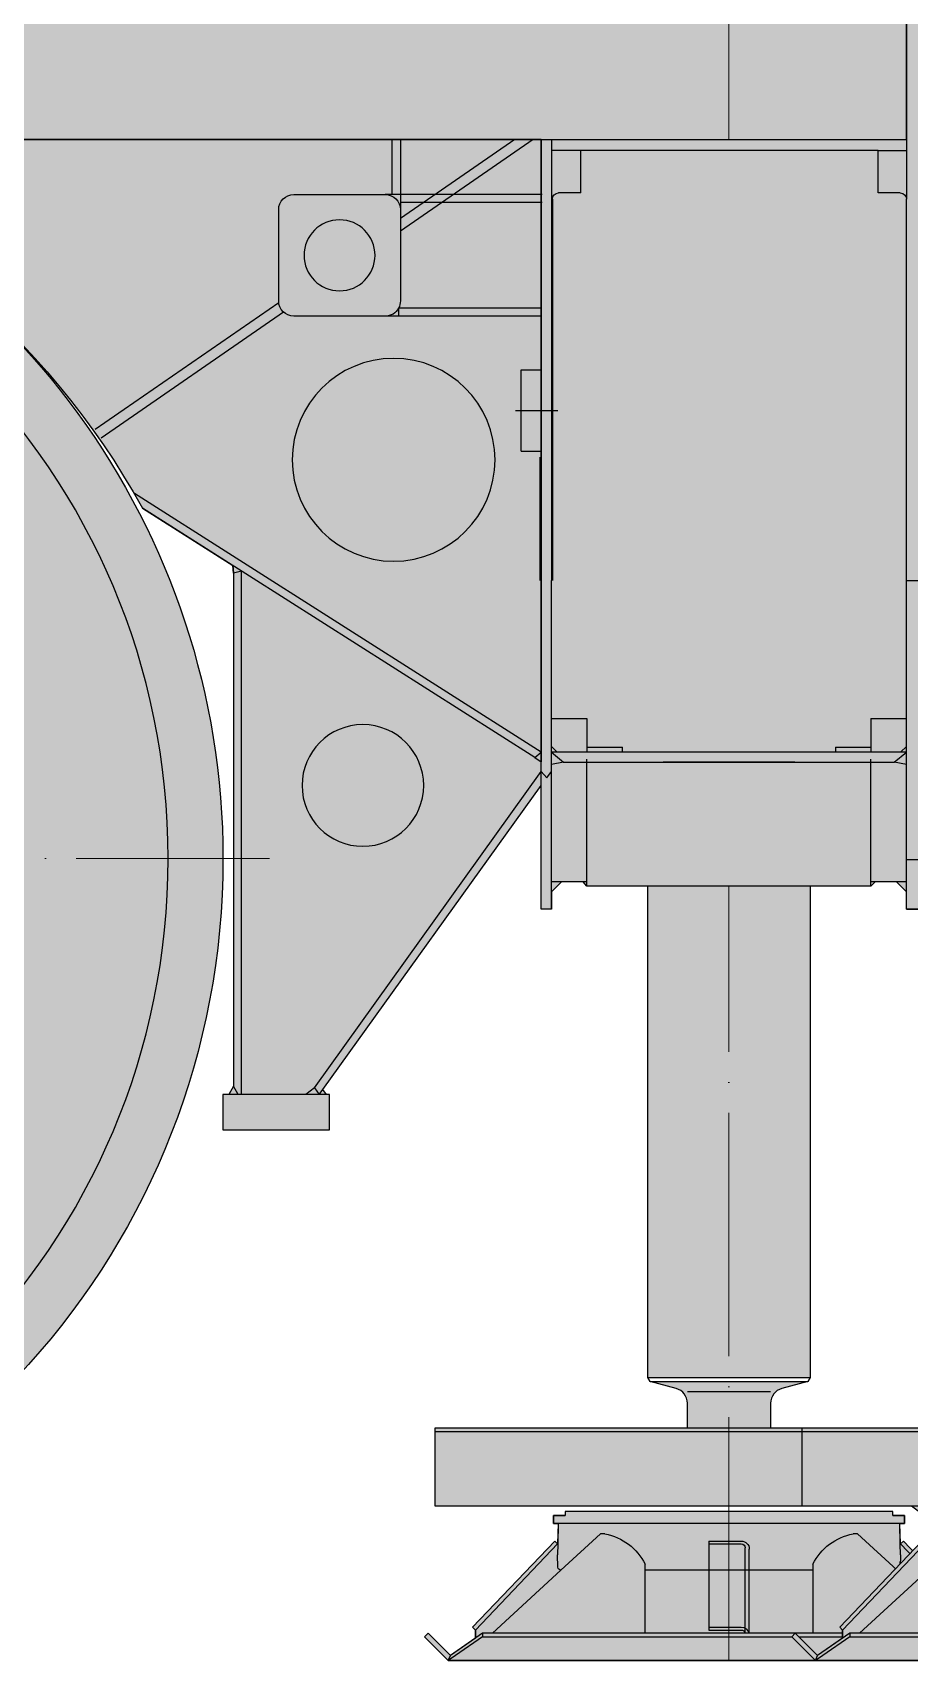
# Model space of a CAD drawing. Header units: millimetres. Extents: x 23077 to 36984, y -3880 to 22709.
# Drawn here: x 25991 to 26855, y 6471 to 8076 of the extents above; entities that cross this region are included whole.
import ezdxf

# ---------------------------------------------------------------- set-up
doc = ezdxf.new("R2010")
doc.units = ezdxf.units.MM
doc.set_wipeout_variables(frame=1)
doc.linetypes.add('ACAD_ISO04W100', pattern=[30, 24, -3, 0, -3])
doc.layers.add('LTM-1160-2', color=251, linetype='Continuous')
doc.layers.add('LTM-1160-2 Оси', color=254, linetype='ACAD_ISO04W100', lineweight=15)
doc.layers.add('LTM-1160-2 Штрих', color=41, linetype='Continuous', lineweight=15)

# ---------------------------------------------------------------- blocks, each defined once
blk = doc.blocks.new('BLOCK-20160220.19073059')
at = {"color": 0, "linetype": 'ByBlock', "lineweight": -2, "transparency": 16777216}
blk.add_wipeout([(-227.8662243090806, 709.2968234943105), (-227.86622430908042, 709.2968234943105), (-419.244714765826, 615.8399703988989), (-576.3600593647211, 472.0530499521126), (-686.3718673294494, 289.68717565450197), (-740.2893261592815, 83.6463601995697), (-745, -2.2737367544323206e-13), (-745, -2.2737367544323206e-13), (-714.5571073825499, -210.79169881445182), (-591.0616921810196, -453.5097309166688), (-426.7594399572852, -610.6565158969028), (-227.78045373816522, -709.3243721280387), (-2.296357548559058e-13, -745.0000000000014), (196.60498213137066, -718.5899254798434), (377.26332944111545, -642.415270879366), (493.52445895357164, -558.0847681263034), (631.2631492190809, -395.6410449359562), (717.4112991757866, -200.86320672268062), (744.9283749221478, 10.330355069266943), (711.5655190565736, 220.67965943819695), (620.0493405415529, 412.9937230685173), (477.8590801698158, 571.5555086772124), (296.6153629822864, 683.4064138145727), (227.86622430908716, 709.2968234943178)], dxfattribs=at)
at = {"layer": 'LTM-1160-2 Штрих', "extrusion": (0, 0, -1)}
h = blk.add_hatch(color=251, dxfattribs=at)
h.dxf.hatch_style = 1
h.paths.add_polyline_path([(0, 691), (0, 709.2968234794971), (-227.8662244013321, 709.2968234646833, 0.3258367228850333), (-745.0000000000073, 0), (-691, 0, -0.4142135623730951)])
h.paths.add_polyline_path([(-691, 0), (-745.0000000000073, 0, 0.4142135623730964), (0, -745.0000000000036), (0, -691, -0.4142135623730951)])
h.paths.add_polyline_path([(745, 0), (691, 0, -0.414213562373095), (0, -691), (0, -745, 0.4142135623730928)])
h.paths.add_polyline_path([(227.8662243090803, 709.296823494311), (0, 709.2968234794971), (0, 691, -0.4142135623730951), (691, 0), (745, 0, 0.3258367229209976)])
h = blk.add_hatch(color=252, dxfattribs=at)
h.dxf.hatch_style = 1
h.paths.add_polyline_path([(0, 374.5409214720639), (0, 691, 0.4142135623730951), (-691, 0), (-374.5409214720639, 0, -0.4142135623730951)])
h.paths.add_polyline_path([(-374.5409214720639, 0), (-691, 0, 0.4142135623730951), (0, -691), (0, -374.5409214720639, -0.4142135623730951)])
h.paths.add_polyline_path([(691, 0), (374.5409214720639, 0, -0.4142135623730951), (0, -374.5409214720639), (0, -691, 0.4142135623730951)])
h.paths.add_polyline_path([(0, 691), (0, 374.5409214720639, -0.4142135623730951), (374.5409214720639, 0), (691, 0, 0.4142135623730951)])
h = blk.add_hatch(color=256, dxfattribs=at)
h.dxf.hatch_style = 1
h.set_gradient(color1=(132, 132, 132), color2=(214, 214, 214), tint=1, name='HEMISPHERICAL')
h.paths.add_polyline_path([(0, 285), (0, 374.5409214720639, 0.4142135623730951), (-374.5409214720639, 0), (-285, 0, -0.4142135623730951)])
h.paths.add_polyline_path([(0, 167.5), (0, 285, 0.4142135623730951), (-285, 0), (-167.5, 0, -0.4142135623730951)], flags=17)
h.paths.add_polyline_path([(-285, 0), (-374.5409214720639, 0, 0.4142135623730951), (0, -374.5409214720639), (0, -285, -0.4142135623730951)])
h.paths.add_polyline_path([(-167.5, 0), (-285, 0, 0.4142135623730951), (0, -285), (0, -167.5, -0.4142135623730951)], flags=17)
h.paths.add_polyline_path([(285, 0), (167.5, 0, -0.4142135623730951), (0, -167.5), (0, -285, 0.4142135623730949)], flags=17)
h.paths.add_polyline_path([(374.5409214720639, 0), (285, 0, -0.4142135623730949), (0, -285), (0, -374.5409214720639, 0.4142135623730951)])
h.paths.add_polyline_path([(0, 285), (0, 167.5, -0.4142135623730951), (167.5, 0), (285, 0, 0.4142135623730949)], flags=17)
h.paths.add_polyline_path([(0, 374.5409214720639), (0, 285, -0.4142135623730949), (285, 0), (374.5409214720639, 0, 0.4142135623730951)])
h = blk.add_hatch(color=256, dxfattribs=at)
h.dxf.hatch_style = 1
h.paths.add_polyline_path([(0, 167.5, 0.4142135623730951), (-167.5, 0), (0, 0)])
h.paths.add_polyline_path([(0, 0), (-167.5, 0, 0.4142135623730951), (0, -167.5)])
h.paths.add_polyline_path([(167.5, 0), (0, 0), (0, -167.5, 0.4142135623730951)])
h.paths.add_polyline_path([(0, 167.5), (0, 0), (167.5, 0, 0.4142135623730951)])
at = {"color": 0, "linetype": 'ByBlock', "lineweight": -2, "transparency": 16777216}
blk.add_lwpolyline([(227.8662244013249, 709.2968234646833), (-227.8662243090803, 709.296823494311, 0.3258367229209975), (-745, 0, 1.966640379264722), (227.8662243090876, 709.2968234943182)], format="xyb", dxfattribs=at)
for radius in [691.0000000000001, 374.5409214720646, 285.0000000000001, 167.5]:
    blk.add_circle((0, 0), radius, dxfattribs=at)
at = {"layer": 'LTM-1160-2 Оси', "ltscale": 10, "transparency": 16777216}
for p, q in [((0, 790.7953798712697), (0, 0)), ((0, 0), (-790.7953798712697, 0)), ((0, 0), (0, -790.7953798712697)), ((790.7953798712697, 0), (0, 0))]:
    blk.add_line(p, q, dxfattribs=at)
blk = doc.blocks.new('BLOCK-20160220.21130851')
at = {"color": 0, "linetype": 'ByBlock', "lineweight": -2, "transparency": 16777216}
blk.add_wipeout([(-276.8460602492269, -73.500000000422), (-300.180584028567, -50.16547622108192), (-296.64505012260645, -46.6299423151213), (-274.7749924383243, -68.49999999940337), (-250.00000000000006, -51.447894800730865), (-250.00000000000006, -43.49999999794812), (-252.8945661942999, -40.741648686889675), (-171.8943316736841, 44.25812782756117), (-169.0000000016881, 41.500000001178705), (-168.4588929856546, 61.500000001615206), (-172.999999998865, 61.500000001615206), (-172.999999998865, 69.4999999996071), (-161.4999999983484, 69.4999999996071), (-161.49999999833383, 73.500000000422), (161.499999998341, 73.500000000422), (161.499999998341, 69.4999999996071), (172.9999999988649, 69.4999999996071), (172.9999999988649, 61.500000001615206), (168.45889298565447, 61.500000001615206), (168.99999999805, 41.500000001178705), (171.89433167004603, 44.25812782756117), (252.89456619429978, -40.741648686889675), (249.99999999999994, -43.49999999794812), (249.99999999999994, -51.447894800730865), (274.7749924383242, -68.49999999940337), (296.64505012260634, -46.6299423151213), (300.1805840285669, -50.16547622108192), (276.8460602492268, -73.500000000422)], dxfattribs=at)
at = {"layer": 'LTM-1160-2 Штрих'}
h = blk.add_hatch(color=253, dxfattribs=at)
h.dxf.hatch_style = 1
h.paths.add_polyline_path([(276.8460602492269, -73.500000000422), (-276.8460602492269, -73.500000000422), (-300.180584028567, -50.16547622108192), (-296.6450501226063, -46.6299423151213), (-274.7749924383243, -68.49999999940337), (-250, -51.44789480073086), (-250, -43.49999999794818), (-252.8945661942998, -40.74164868688968), (-171.8943316736841, 44.25812782756111), (-169.000000001688, 41.50000000117871), (-168.4588929856545, 61.50000000161526), (-172.999999998865, 61.50000000161526), (-172.999999998865, 69.4999999996071), (-161.4999999983484, 69.4999999996071), (-161.4999999983338, 73.500000000422), (161.4999999983411, 73.500000000422), (161.4999999983411, 69.4999999996071), (172.999999998865, 69.4999999996071), (172.999999998865, 61.50000000161526), (168.4588929856545, 61.50000000161526), (168.99999999805, 41.50000000117871), (171.8943316700461, 44.25812782756111), (252.8945661942998, -40.74164868688968), (250, -43.49999999794818), (250, -51.44789480073086), (274.7749924383243, -68.49999999940337), (296.6450501226063, -46.6299423151213), (300.180584028567, -50.16547622108192)])
at = {"color": 0, "linetype": 'ByBlock', "lineweight": -2, "transparency": 16777216}
for p, q in [((-161.4999999983484, 69.4999999996071), (-172.999999998865, 69.4999999996071)), ((-172.999999998865, 69.4999999996071), (-172.999999998865, 61.50000000161526)), ((-161.4999999983484, 69.4999999996071), (-161.4999999983411, 73.500000000422)), ((161.4999999983411, 73.500000000422), (161.4999999983411, 69.4999999996071)), ((172.999999998865, 69.4999999996071), (161.4999999983411, 69.4999999996071)), ((172.999999998865, 61.50000000161526), (172.999999998865, 69.4999999996071)), ((-172.999999998865, 61.50000000161526), (172.999999998865, 61.50000000161526)), ((-168.8079942869081, 41.50000000117871), (-168.4588929856545, 61.50000000161526)), ((-165.7900822356169, 15.49999999951979), (-126.813287693949, 51.49999999957799)), ((-126.813287693949, 51.49999999957799), (-122.3294731462374, 51.49999999957799)), ((-122.3294731462374, 51.49999999957799), (-122.3294731462374, 51.49999999957799)), ((122.3294731462374, 51.49999999957799), (126.813287693949, 51.49999999957799)), ((122.3294731462374, 51.49999999957799), (122.3294731462374, 51.49999999957799)), ((126.813287693949, 51.49999999957799), (165.7900822356169, 15.49999999951979)), ((168.4588929856545, 61.50000000161526), (168.8079942869081, 41.50000000117871)), ((-171.8943316736841, 44.25812782756111), (-252.8945661942998, -40.74164868688968)), ((-169.000000001688, 41.50000000117871), (-250, -43.49999999794818)), ((-169.000000001688, 41.50000000117871), (-171.8943316736841, 44.25812782756111)), ((-169.000000001688, 30.49999999893771), (-168.8079942869081, 41.50000000117871)), ((-20.00000000043656, -46.6299423151213), (-20.00000000043656, 36.25812782956928)), ((-15.99999999962165, -46.6299423151213), (-15.99999999962165, 37.5000000003638)), ((20.00000000043656, 44.25812782756111), (-11.99999999880674, 44.25812782756111)), ((20.00000000043656, 41.50000000117871), (-11.99999999880674, 41.50000000117871)), ((20.00000000043656, 44.25812782756111), (20.00000000043656, -43.49999999794818)), ((168.8079942869081, 41.50000000117871), (168.99999999805, 30.49999999893771)), ((169.000000001688, 41.50000000117871), (171.8943316736841, 44.25812782756111)), ((250, -43.49999999794818), (168.99999999805, 41.50000000117871)), ((252.8945661942998, -40.74164868688968), (171.8943316700461, 44.25812782756111)), ((-169.000000001688, 30.49999999893771), (-168.7896253206418, 18.44764278030198)), ((-168.7896253206418, 18.44764278030198), (-168.8808749604505, 23.67533108372299)), ((-82.67184273063322, 21.47871861052408), (-82.67184273063322, -46.6299423151213)), ((82.67184273063322, -46.6299423151213), (82.67184273063322, 21.47871861052408)), ((168.7896253206418, 18.44764278030198), (168.99999999805, 30.49999999893771)), ((-233.2224359597603, -46.6299423151213), (-165.7900822356169, 15.49999999951979)), ((-82.67184273063322, 15.49999999951979), (82.67184273063322, 15.49999999951979)), ((165.7900822356169, 15.49999999951979), (233.2224359597603, -46.6299423151213)), ((-296.6450501226063, -46.6299423151213), (-300.180584028567, -50.16547622108192)), ((-274.7749924383243, -68.49999999940337), (-296.6450501226063, -46.6299423151213)), ((-274.7749924383243, -68.49999999940337), (-242.9999999985739, -46.6299423151213)), ((-250, -43.49999999794818), (-252.8945661942998, -40.74164868688968)), ((-250, -43.49999999794818), (-250, -51.44789480073086)), ((-242.9999999985739, -50.16547622108192), (-242.9999999985739, -46.6299423151213)), ((-242.9999999985739, -46.6299423151213), (242.9999999985739, -46.6299423151213)), ((20.00000000043656, -40.74164868688968), (-11.99999999880674, -40.74164868688968)), ((20.00000000043656, -43.49999999794818), (-11.99999999880674, -43.49999999794818)), ((242.9999999985739, -46.6299423151213), (274.7749924383243, -68.49999999940337)), ((242.9999999985739, -46.6299423151213), (242.9999999985739, -50.16547622108192)), ((252.8945661942998, -40.74164868688968), (250, -43.49999999794818)), ((250, -51.44789480073086), (250, -43.49999999794818)), ((296.6450501226063, -46.6299423151213), (274.7749924383243, -68.49999999940337)), ((300.180584028567, -50.16547622108192), (296.6450501226063, -46.6299423151213)), ((-300.180584028567, -50.16547622108192), (-276.8460602492269, -73.500000000422)), ((-269.593703062128, -68.49999999940337), (-242.9999999985739, -50.16547622108192)), ((242.9999999985739, -50.16547622108192), (-242.9999999985739, -50.16547622108192)), ((242.9999999985739, -50.16547622108192), (269.593703062128, -68.49999999940337)), ((276.8460602492269, -73.500000000422), (300.180584028567, -50.16547622108192)), ((-274.7749924383243, -68.49999999940337), (-276.8460602492269, -73.500000000422)), ((-276.8460602492269, -73.500000000422), (-269.593703062128, -68.49999999940337)), ((-276.8460602492269, -73.500000000422), (276.8460602492269, -73.500000000422)), ((269.593703062128, -68.49999999940337), (276.8460602492269, -73.500000000422)), ((276.8460602492269, -73.500000000422), (274.7749924383243, -68.49999999940337))]:
    blk.add_line(p, q, dxfattribs=at)
blk.add_lwpolyline([(276.8460602492269, -73.500000000422), (-276.8460602492269, -73.500000000422), (-300.180584028567, -50.16547622108192), (-296.6450501226063, -46.6299423151213), (-274.7749924383243, -68.49999999940337), (-250, -51.44789480073086), (-250, -43.49999999794818), (-252.8945661942998, -40.74164868688968), (-171.8943316736841, 44.25812782756111), (-169.000000001688, 41.50000000117871), (-168.4588929856545, 61.50000000161526), (-172.999999998865, 61.50000000161526), (-172.999999998865, 69.4999999996071), (-161.4999999983484, 69.4999999996071), (-161.4999999983338, 73.500000000422), (161.4999999983411, 73.500000000422), (161.4999999983411, 69.4999999996071), (172.999999998865, 69.4999999996071), (172.999999998865, 61.50000000161526), (168.4588929856545, 61.50000000161526), (168.99999999805, 41.50000000117871), (171.8943316700461, 44.25812782756111), (252.8945661942998, -40.74164868688968), (250, -43.49999999794818), (250, -51.44789480073086), (274.7749924383243, -68.49999999940337), (296.6450501226063, -46.6299423151213), (300.180584028567, -50.16547622108192), (276.8460602492269, -73.500000000422)], dxfattribs=at)
for centre, radius, start, end in [((-133.3610005864703, -4.276657553939003), 56.85710268301656, 26.93531683816763, 78.81240414995378), ((133.3610005864703, -4.276657553939003), 56.85710268301656, 101.1875958500462, 153.0646831618324), ((-11.99999999880674, 36.25812782956928), 8, 90, 180), ((-11.99999999880674, 37.5000000003638), 4, 90, 180), ((-165.7900822356169, 18.50000000013097), 3, 181.0000000086279, 270), ((165.7900822356169, 18.50000000013097), 2.999999999992129, 270, 358.9999999909553), ((-11.99999999880674, -48.74164868488151), 7.999999999982689, 90, 164.6946392948218), ((-11.99999999880674, -47.49999999876309), 3.999999999992003, 90, 167.4369151683408)]:
    blk.add_arc(centre, radius, start, end, dxfattribs=at)
blk = doc.blocks.new('BLOCK-20160220.21162894')
at = {"color": 0, "linetype": 'ByBlock', "lineweight": -2, "transparency": 16777216}
blk.add_wipeout([(-258.47147296157345, -62.25537867034291), (-266.15804375559225, -64.89625880857085), (-274.0984748667446, -63.16213878821691), (-279.984227925989, -57.55718299877981), (-282.1041254698139, -49.71093211828702), (-282.1041254698139, -49.71093211828702), (-282.1041254698139, 67.74462132703775), (282.87726147606, 67.74462132703775), (282.87726147606, -8.755378672176505), (-187.12273852146606, -8.755378672176505)], dxfattribs=at)
at = {"layer": 'LTM-1160-2 Штрих'}
h = blk.add_hatch(color=256, dxfattribs=at)
h.dxf.hatch_style = 1
edge = h.paths.add_edge_path()
edge.add_ellipse((-267.0312197820716, -49.84804135792407), major_axis=(-15.07352927536109, 0), ratio=1, start_angle=-0.521171183749118, end_angle=124.6015585508039, ccw=False)
edge.add_line((-282.1041254698139, -49.71093211828702), (-282.1041254698139, 67.74462132703775))
edge.add_line((-282.1041254698139, 67.74462132703775), (282.8772614760601, 67.74462132703775))
edge.add_line((282.8772614760601, 67.74462132703775), (282.8772614760601, -8.755378672176448))
edge.add_line((282.8772614760601, -8.755378672176448), (-187.1227385214661, -8.755378672176448))
edge.add_line((-187.1227385214661, -8.755378672176448), (-258.4714729615735, -62.25537867034291))
edge = h.paths.add_edge_path(flags=16)
edge.add_arc((-267.0312197865424, -49.84804135969898), 5.640603142666923, 0, 360)
at = {"color": 0, "linetype": 'ByBlock', "lineweight": -2, "transparency": 16777216}
blk.add_line((282.8772614760601, 64.57158757290017), (-282.1041254698139, 64.57158757290017), dxfattribs=at)
at = {"color": 0, "linetype": 'ByBlock', "lineweight": -2, "transparency": 16777216, "extrusion": (0, 0, -1)}
blk.add_lwpolyline([(258.4714729615735, -62.25537867034291, 0.6075478316620407), (282.1041254698139, -49.71093211828702), (282.1041254698139, 67.74462132703775), (-282.8772614760601, 67.74462132703775), (-282.8772614760601, -8.755378672176448), (187.1227385214661, -8.755378672176448), (258.4714729615735, -62.25537867034291)], format="xyb", dxfattribs=at)
at = {"color": 0, "linetype": 'ByBlock', "lineweight": -2, "transparency": 16777216}
blk.add_circle((-267.0312197865424, -49.84804135969898), 5.640603142666923, dxfattribs=at)
blk = doc.blocks.new('BLOCK-20160220.2121432')
at = {"color": 0, "linetype": 'ByBlock', "lineweight": -2, "transparency": 16777216}
blk.add_wipeout([(-79.99999999992724, -228.72658533742646), (-77.6905989205261, -232.72658533824136), (-52.11771431696977, -239.57881911510776), (-52.11771431696977, -239.57881911510776), (-47.66644650022525, -241.59566232387414), (-44.09969989276806, -244.93628507170513), (-41.796048055791545, -249.2461145253062), (-40.9999999986685, -254.0677065026394), (-40.99999999925785, -278.7265853403369), (41.00000000289583, -278.7265853403369), (41.000000002313726, -254.0677065058553), (41.000000002313726, -254.0677065058553), (41.79604805929566, -249.24611452894004), (44.099699895877535, -244.93628507562164), (47.666446502771805, -241.5956623278264), (52.117714318912476, -239.57881911878206), (52.117714318912476, -239.57881911878206), (77.69059892416409, -232.72658533824136), (79.99999999992723, -228.72658533742646), (79.99999999992723, 278.72525729981135), (-79.99999999992724, 278.7265853403369)], dxfattribs=at)
at = {"layer": 'LTM-1160-2 Штрих', "extrusion": (0, 0, -1)}
h = blk.add_hatch(color=256, dxfattribs=at)
h.dxf.hatch_style = 1
h.set_gradient(color1=(132, 132, 132), color2=(214, 214, 214), tint=1, name='CYLINDER')
h.paths.add_polyline_path([(-1.818989403545856e-09, 278.7259213200741), (-79.99999999992724, 278.7252572998113), (-79.99999999992724, -228.7265853374265), (-1.818989403545856e-09, -228.7265853374265)])
h.paths.add_polyline_path([(79.99999999992724, 278.7265853403369), (-1.818989403545856e-09, 278.7259213200741), (-1.818989403545856e-09, -228.7265853374265), (79.99999999992724, -228.7265853374265)])
h = blk.add_hatch(color=256, dxfattribs=at)
h.dxf.hatch_style = 1
h.set_gradient(color1=(132, 132, 132), color2=(214, 214, 214), tint=1, name='CYLINDER')
h.paths.add_polyline_path([(-1.818989403545856e-09, -232.7265853382414), (-77.69059892416408, -232.7265853382414), (-52.11771431891248, -239.5788191187821, -0.3394542588452465), (-41.00000000231375, -254.0677065058553), (-41.00000000289583, -278.7265853403369), (-1.818989403545856e-09, -278.7265853403369)])
h.paths.add_polyline_path([(40.9999999986685, -254.0677065026393, -0.3394542588780836), (52.1177143169698, -239.5788191151078), (77.6905989205261, -232.7265853382414), (-1.818989403545856e-09, -232.7265853382414), (-1.818989403545856e-09, -278.7265853403369), (40.99999999925785, -278.7265853403369)])
at = {"color": 0, "linetype": 'ByBlock', "lineweight": -2, "transparency": 16777216}
for p, q in [((79.99999999992724, -228.7265853374265), (-79.99999999992724, -228.7265853374265)), ((77.69059892416408, -232.7265853382414), (-77.6905989205261, -232.7265853382414)), ((41.00000000289583, -242.5578016882355), (-40.99999999925785, -242.5578016882355))]:
    blk.add_line(p, q, dxfattribs=at)
at = {"color": 0, "linetype": 'ByBlock', "lineweight": -2, "transparency": 16777216, "extrusion": (0, 0, -1)}
blk.add_lwpolyline([(79.99999999992724, 278.7265853403369), (79.99999999992724, -228.7265853374265), (77.6905989205261, -232.7265853382414), (52.1177143169698, -239.5788191151078, 0.3394542588780529), (40.9999999986685, -254.0677065026393), (40.99999999925785, -278.7265853403369), (-41.00000000289583, -278.7265853403369), (-41.00000000231375, -254.0677065058553, 0.3394542588452499), (-52.11771431891248, -239.5788191187821), (-77.69059892416408, -232.7265853382414), (-79.99999999992724, -228.7265853374265), (-79.99999999992724, 278.7252572998113)], format="xyb", close=True, dxfattribs=at)
blk = doc.blocks.new('BLOCK-20160220.15365116')
at = {"color": 0, "linetype": 'ByBlock', "lineweight": -2, "transparency": 16777216}
for name, p in [('BLOCK-20160220.2121432', (5485.951262386399, 507.7265853396966)), ('BLOCK-20160220.21130851', (5485.951262388218, 73.500000000422))]:
    blk.add_blockref(name, p, dxfattribs=at)
blk.add_wipeout([(8555.083964138885, 2404.921804519033), (8668.623361543723, 2451.3641973207987), (8733.32812282024, 2451.3641973207987), (8918.901378157898, 1758.7953798720255), (8854.09098694251, 1758.7953798720255), (8855.53636284385, 1753.7953798710068), (8920.241124120366, 1753.7953798710068), (8920.154367551731, 1308.7953798712979), (8867.048737611185, 1308.7953798712979), (8867.048737611185, 1095.7953798715598), (8868.108192200454, 1095.7953798715598), (8868.108192200454, 1094.2953798730732), (8832.339414832866, 1040.7953798712692), (7716.020914827307, 1040.7953798712692), (7419.39171634039, 1500.092203335952), (5311.04873761069, 1500.092203335952), (5311.04873761069, 1706.201740209507), (5311.04873761069, 1870.0922033385714), (7634.322385616543, 1869.3598165846188), (8552.678309777637, 1738.063842956929), (8552.678309777637, 1738.063842956929), (8569.830610581848, 1736.7973708687095), (8586.995588806818, 1737.8785262528882), (8603.85342253198, 1741.2871647674892), (8620.090012625493, 1746.9597758561931), (8596.63611783617, 1775.6854145700336), (8596.63611783617, 1775.6854145700336), (8591.965002308638, 1782.3825445233351), (8588.357046762074, 1789.7074012903295), (8585.89474280638, 1797.492510738034), (8584.634388091219, 1805.559875603648), (8565.040656932979, 2052.8466705763994), (8535.491510458087, 1995.4022015372166), (8517.785727584851, 1990.98572638104), (8517.785727584851, 1990.98572638104), (8501.605728999924, 2099.9327965452067), (8490.389451053568, 2209.5021880767536), (8484.16003202517, 2319.467868132544), (8482.930322705215, 2429.602986358075), (8482.930322705215, 2429.602986358076), (8500.907516539883, 2428.022114621853), (8500.907516539883, 2428.022114621853), (8510.98177349996, 2415.327171537412), (8520.754074323635, 2402.3983521858036), (8530.218991528365, 2389.2428371627266), (8539.371268350806, 2375.8679329694123), (8535.08213897828, 2429.1399577559196), (8555.061779476833, 2404.94866564499), (8557.221071249498, 2377.979265698741), (8560.623422239587, 2335.484144950896), (8560.623422239587, 2335.484144950896), (8565.512565691222, 2321.4026925609214), (8569.528979466679, 2307.0479217342545), (8572.657545187312, 2292.473865962663), (8574.886486466574, 2277.735384159051), (8579.503826501099, 2222.6566688913), (8584.121166535624, 2167.5779536235495), (8584.121166535624, 2167.5779536235495), (8584.695448892428, 2149.667135376714), (8584.138462733648, 2131.7557709140237), (8582.45242778237, 2113.915241307547), (8579.644063291198, 2096.2166453355158), (8591.103325099539, 1951.6105413458718), (8602.56258690788, 1807.004437356226), (8602.56258690788, 1807.004437356226), (8603.402823383183, 1801.6261941123703), (8605.044359352782, 1796.4361211470814), (8607.449663050196, 1791.5528833024027), (8610.563740068757, 1787.088130000483), (8636.426410980523, 1755.412293324086), (8636.426410980523, 1755.412293324086), (8666.901361463364, 1781.6481324155438), (8687.558522322253, 1816.1491985587027), (8696.293869006504, 1855.4014033129642), (8692.217667248771, 1895.4067334452693), (8648.795231572243, 2057.4614695758883), (8584.908008798306, 2295.891830918923), (8557.738653205888, 2397.289246397121), (8555.168027195854, 2404.873972902921)], dxfattribs=at)
blk.add_blockref('BLOCK-20160220.21162894', (5493.254584938688, 161.255378672322), dxfattribs=at)
at = {"layer": 'LTM-1160-2 Оси', "ltscale": 10, "transparency": 16777216}
blk.add_line((5486, 0), (5486, 1737.42661189317), dxfattribs=at)
at = {"color": 0, "linetype": 'ByBlock', "lineweight": -2, "transparency": 16777216}
blk.add_blockref('BLOCK-20160220.21130851', (5123.951262389208, 73.500000000422), dxfattribs=at)
blk.add_blockref('BLOCK-20160220.21162894', (5131.254584939677, 161.255378672322), dxfattribs=at)
blk.add_wipeout([(5671.048737611273, 1500.092203335953), (5311.048737610691, 1500.092203335953), (5311.048737610691, 1870.0922033385718), (4949.048737613339, 1872.295379871502), (4949.048737613339, 1629.4713075185427), (4938.048737611098, 1629.4713075185427), (4939.048737611302, 740.7953798719973), (4949.048737613339, 740.7953798719973), (4949.048737613339, 757.905755934189), (4958.9482325500285, 767.8052508708786), (4979.777992790333, 767.8052508708786), (4984.048737613194, 763.795379873045), (5264.048737612029, 763.795379873045), (5268.461961059074, 767.8052508708786), (5289.149242675194, 767.8052508708786), (5299.0487376118845, 757.905755934189), (5299.0487376118845, 740.7953798719973), (5311.048737610691, 740.7953798719973), (5311.048737610691, 757.905755934189), (5320.94823254738, 767.8052508708786), (5341.691501005699, 767.8052508708786), (5346.048737610545, 763.795379873045), (5626.048737613019, 763.795379873045), (5629.886580347375, 767.8052508708786), (5651.149242676183, 767.8052508708786), (5661.048737612873, 757.905755934189), (5661.048737612873, 740.7953798719973), (5671.048737611273, 740.7953798719973)], dxfattribs=at)
for p, q in [((5311.04873761069, 1629.471307518543), (5311.04873761069, 1441.347207528452)), ((5661.048737612873, 1499.226598996756), (5661.048737612873, 1064.990573191608)), ((5339.048737612757, 1489.125142656121), (5311.04873761069, 1489.125142656121)), ((5339.048737612757, 1489.125142656121), (5661.048737612873, 1489.125142656121)), ((5339.048737612757, 1447.347207529674), (5339.048737612757, 1489.125142656121)), ((5632.048737610603, 1447.347207529674), (5632.048737610603, 1489.125142656121)), ((5317.048737611913, 1447.347207529674), (5339.048737612757, 1447.347207529674)), ((5632.048737610603, 1447.347207529674), (5654.048737611447, 1447.347207529674)), ((5311.048737610691, 757.90575593419), (5311.04873761069, 1441.347207528452)), ((5660.048737612669, 1441.347207528452), (5660.048737612669, 1064.990573191608)), ((5311.04873761069, 1064.990573191608), (5299.048737611884, 1064.990573191608)), ((5661.048737612873, 740.7953798719973), (5661.048737612873, 1064.990573191608)), ((5346.048737610545, 929.0150101005565), (5311.04873761069, 929.0150101005565)), ((5346.048737610545, 929.0150101005565), (5346.048737610545, 895.7953798708331)), ((5626.048737613019, 929.0150101005565), (5626.048737613019, 895.7953798708331)), ((5661.048737612873, 929.0150101005565), (5626.048737613019, 929.0150101005565)), ((5311.04873761069, 901.4522341203701), (5316.705591860227, 895.7953798708331)), ((5381.048737614037, 900.7953798718518), (5346.048737610545, 900.7953798718518)), ((5381.048737614037, 900.7953798718518), (5381.048737614037, 895.7953798708331)), ((5591.048737613164, 895.7953798708331), (5591.048737613164, 900.7953798718518)), ((5626.048737613019, 900.7953798718518), (5591.048737613164, 900.7953798718518)), ((5661.048737612873, 901.4522341203701), (5655.391883363336, 895.7953798708331)), ((5322.96627353935, 885.7953798724338), (5311.04873761069, 895.7953798708331)), ((5311.04873761069, 895.7953798708331), (5661.048737612873, 895.7953798708331)), ((5311.04873761069, 883.693996744114), (5322.96627353935, 885.7953798724338)), ((5649.131201687851, 885.7953798724338), (5322.96627353935, 885.7953798724338)), ((5346.048737610545, 767.8052508708788), (5346.048737610545, 888.7933100195369)), ((5421.048737611272, 885.7953798724338), (5551.048737612291, 885.7953798724338)), ((5626.048737613019, 767.8052508708788), (5626.048737613019, 888.7933100195369)), ((5661.048737612873, 895.7953798708331), (5649.131201687851, 885.7953798724338)), ((5649.131201687851, 885.7953798724338), (5661.048737612873, 883.693996744114)), ((5311.04873761069, 789.7933100175578), (5299.048737611884, 789.7933100175578)), ((5311.04873761069, 767.8052508708788), (5346.048737610545, 767.8052508708788)), ((5346.048737610545, 763.795379873045), (5346.048737610545, 767.8052508708788)), ((5626.048737613019, 763.795379873045), (5626.048737613019, 767.8052508708788)), ((5626.048737613019, 767.8052508708788), (5661.048737612873, 767.8052508708788)), ((5311.04873761069, 740.7953798719973), (5299.048737611884, 740.7953798719973))]:
    blk.add_line(p, q, dxfattribs=at)
for centre, start, end in [((5317.048737611913, 1441.347207528452), 90, 180), ((5654.048737611447, 1441.347207528452), 0, 90)]:
    blk.add_arc(centre, 6, start, end, dxfattribs=at)
blk.add_wipeout([(8875.727115111658, 1095.7953798715605), (8875.719676649169, 1271.7953798710366), (8991.019676646829, 1271.7953798710366), (8991.019676646829, 1271.7953798710366), (8998.673345294115, 1270.272970521022), (9005.161812270497, 1265.9375154943957), (9009.497267296982, 1259.449048517921), (9011.019676646829, 1251.7953798706005), (9011.019676646829, 1251.7953798706), (9011.019676647265, 1244.795379872812), (9008.495863126882, 1242.8852401790211), (9008.495863126882, 1189.644268495613), (9011.019676647265, 1187.7953798721135), (9011.019676647265, 1140.4876379965574), (9016.019676648284, 1140.4876379991763), (9016.019676648284, 1140.4876379991763), (9017.933093810152, 1140.1070356615603), (9019.555210554367, 1139.02317190496), (9020.639074311297, 1137.401055160967), (9021.019676649303, 1135.4876379991763), (9021.019676649303, 1135.4876379991763), (9021.019676649303, 1025.4876379985947), (9021.019676649303, 1025.4876379985947), (9020.639074311124, 1023.5742208367612), (9019.555210554217, 1021.9521040926613), (9017.933093810117, 1020.8682403357541), (9016.019676648284, 1020.4876379975756), (9016.019676648284, 1020.4876379975756), (9011.019676647265, 1020.4876379975756), (9011.019676647265, 954.7953798719388), (9011.019676647265, 954.7953798719388), (9009.497267297176, 947.1417112246343), (9005.16181227056, 940.6532442482082), (8998.673345294135, 936.3177892215924), (8991.019676646829, 934.7953798715037), (8991.019676646829, 934.7953798715023), (8875.719676649169, 934.7953798715023), (8875.719676649169, 941.1061637316382), (8804.24836124816, 891.2382686029309), (8804.24836124816, 891.2382686029309), (8799.73494445321, 878.9927984544199), (8792.680549675639, 868.0129084438045), (8783.418933011328, 858.8180769017742), (8772.388278190672, 851.8433278345628), (8772.388278190672, 851.8433278345622), (8690.1266844583, 811.6118089791344), (8669.608192198211, 797.2953798707752), (8668.008192198613, 795.7953798722881), (8646.10819219888, 795.7953798722881), (8644.717801180377, 795.8106682235664), (8636.048737611418, 790.7953798712699), (7572.048737612931, 790.7953798712699), (7473.849861846247, 887.0236895709238), (7473.849861846247, 887.0236895709238), (7415.570815244089, 1085.4490240252424), (7307.230911069303, 1261.6066971183056), (7156.434471056667, 1403.1322930565677), (6973.765819191422, 1500.092203596433), (6973.765819191422, 1500.092203596432), (6502.13377569092, 1500.0922033655809), (6502.13377569092, 1500.0922033655809), (6369.007029798819, 1441.6197251972105), (6249.013094682334, 1359.5026337348884), (6146.303950745587, 1256.5823105389752), (6064.433497213031, 1136.4199619711142), (5975.368076517043, 1080.0416882266293), (5974.632371780899, 1072.2457431111254), (5974.632371780899, 566.2344671327451), (5979.359461904096, 558.2953798730159), (5985.048737613397, 558.2953798730159), (5985.048737613397, 523.2953798731614), (5880.0487376138335, 523.2953798731614), (5880.0487376138335, 558.2953798730159), (5883.048737610808, 558.2953798730159), (5886.4973095943205, 563.237672120624), (5671.048737611272, 863.0591770613389), (5671.048737611272, 1500.0922033359532), (6502.13377569092, 1500.0922033655809), (6973.765819191422, 1500.092203596432), (7419.3917163403885, 1500.0922033359532), (7716.020914827305, 1040.79537987127), (8832.339414832866, 1040.79537987127), (8868.108192200452, 1094.295379873074), (8868.108192200452, 1095.7953798715605)], dxfattribs=at)
at = {"layer": 'LTM-1160-2 Штрих', "extrusion": (0, 0, -1)}
h = blk.add_hatch(color=256, dxfattribs=at)
h.dxf.hatch_style = 1
h.paths.add_polyline_path([(-4579.999999998108, 2130.795379871415), (-4709.285485347209, 2615.795379871997), (-4715.04873761296, 2615.795379871997), (-4715.04873761296, 2805.795379870688), (-4845.048737613979, 2805.795379870688), (-4845.048737613979, 2865.795379871997), (-4985.048737613397, 2865.795379871997), (-4985.048737613397, 2805.795379870688), (-5115.048737610778, 2805.795379870688), (-5115.048737610778, 2615.795379871997), (-6380.048737613834, 2615.795379871997), (-6380.048737613834, 2791.423633192608), (-6490.048737610778, 2791.423633192608), (-6490.048737610778, 2615.795379871997), (-8609.398846489654, 2615.795379871997), (-8619.564158969297, 2615.795379871997), (-8634.564158968715, 2615.795379871997), (-8634.564158968715, 2545.795379872288), (-8638.311528829945, 2564.095280780748), (-8668.623361543723, 2451.3641973208), (-8733.32812282024, 2451.3641973208), (-8918.901378157898, 1758.795379872026), (-8854.090986942509, 1758.795379872026), (-8855.53636284385, 1753.795379871008), (-8920.241124120366, 1753.795379871008), (-8920.154367551731, 1308.795379871299), (-8867.048737611185, 1308.795379871299), (-8867.048737611185, 1095.795379871561), (-8868.108192200452, 1095.795379871561), (-8868.108192200452, 1094.295379873074), (-8832.339414832866, 1040.79537987127), (-7716.020914827306, 1040.79537987127), (-7419.391716340389, 1500.092203335953), (-5311.04873761069, 1500.092203335953), (-5311.04873761069, 1706.201740209508), (-5311.04873761069, 1870.092203338572), (-4949.048737613339, 1872.295379871503), (-4949.048737613339, 2130.795379871415)])
edge = h.paths.add_edge_path(flags=16)
edge.add_arc((-8570.51101303548, 1862.79553380263), 126.0000000870039, 165.0000000295622, 238.4570160143202, ccw=False)
edge.add_line((-8692.21766724877, 1895.40673344527), (-8557.738653205888, 2397.289246397122))
edge.add_line((-8557.738653205888, 2397.289246397122), (-8555.057939304388, 2404.996629124435))
edge.add_line((-8555.057939304388, 2404.996629124435), (-8560.623422239587, 2335.484144950897))
edge.add_arc((-8333.659430062551, 2248.791736039333), 242.957254486931, 159.094869402094, 173.1580691992947)
edge.add_line((-8574.886486466574, 2277.735384159052), (-8584.121166535624, 2167.57795362355))
edge.add_arc((-8300.83080384219, 2149.530075634924), 283.8646781388452, 176.3547237189649, 190.8251712565061)
edge.add_line((-8579.644063291198, 2096.216645335517), (-8602.56258690788, 1807.004437356227))
edge.add_arc((-8638.449453630601, 1809.856243205664), 35.99999999690651, 320.76906704205277, 355.45644951807935, ccw=False)
edge.add_line((-8610.563740068756, 1787.088130000484), (-8636.426410980523, 1755.412293324091))
edge = h.paths.add_edge_path(flags=16)
edge.add_line((-8620.090012625493, 1746.959775856194), (-8596.63611783617, 1775.685414570034))
edge.add_ellipse((-8638.464688214139, 1809.837584398505), major_axis=(-54.00000003571687, 0), ratio=1, start_angle=140.7690670486615, end_angle=175.4564494994494)
edge.add_line((-8584.634388091217, 1805.559875603649), (-8565.040656932979, 2052.8466705764))
edge.add_line((-8565.040656932979, 2052.8466705764), (-8535.491510458087, 1995.402201537217))
edge.add_line((-8535.491510458087, 1995.402201537217), (-8517.785727584851, 1990.985726381041))
edge.add_ellipse((-10907.76866771201, 2401.602999040413), major_axis=(-2424.999999733011, 0), ratio=1, start_angle=170.2513251059512, end_angle=180.6615739170751)
edge.add_line((-8482.930322705215, 2429.602986358077), (-8500.907516539883, 2428.022114621854))
edge.add_ellipse((-7967.303156212758, 1994.227845444701), major_axis=(-687.6853069035722, 0), ratio=1, start_angle=320.8905749300574, end_angle=326.2918149646147)
edge.add_line((-8539.371268350806, 2375.867932969413), (-8535.08213897828, 2429.13995775592))
edge.add_ellipse((-8503.64680693303, 2382.795379872077), major_axis=(-56.00000000023869, 0), ratio=1, start_angle=270.0000000008189, end_angle=304.14887946934806, ccw=False)
edge.add_line((-8503.64680693383, 2438.795379872317), (-7678.887972058874, 2438.795379871837))
edge.add_ellipse((-7678.887972083561, 2382.795379844909), major_axis=(-56.00000002692832, 0), ratio=1, start_angle=184.573921284445, end_angle=269.9999999747414, ccw=False)
edge.add_line((-7623.066316460609, 2387.261112318811), (-7586.426375965435, 1929.261856103298))
edge.add_ellipse((-7642.248031555289, 1924.79612360445), major_axis=(-55.99999999592482, 0), ratio=1, start_angle=98.13635522723092, end_angle=184.573921312587, ccw=False)
edge.add_line((-7634.322385616542, 1869.35981658462), (-8552.678309777635, 1738.06384295693))
edge.add_ellipse((-8570.511013134826, 1862.795533761528), major_axis=(-126.0000000000011, 0), ratio=1, start_angle=66.82853382293092, end_angle=98.13635522434242, ccw=False)
h = blk.add_hatch(color=256, dxfattribs=at)
h.dxf.hatch_style = 1
h.paths.add_polyline_path([(-5671.048737611272, 740.7953798719973), (-5671.048737611272, 1500.092203335953), (-5311.04873761069, 1500.092203335953), (-5311.04873761069, 1870.092203338572), (-4949.048737613339, 1872.295379871503), (-4949.048737613339, 1629.471307518543), (-4938.048737611098, 1629.471307518543), (-4939.048737611301, 740.7953798719973), (-4949.048737613339, 740.7953798719973), (-4949.048737613339, 757.9057559341891), (-4958.948232550028, 767.8052508708788), (-4979.777992790332, 767.8052508708788), (-4984.048737613193, 763.795379873045), (-5264.048737612029, 763.795379873045), (-5268.461961059074, 767.8052508708788), (-5289.149242675194, 767.8052508708788), (-5299.048737611884, 757.9057559341891), (-5299.048737611884, 740.7953798719973), (-5311.04873761069, 740.7953798719973), (-5311.04873761069, 757.9057559341891), (-5320.94823254738, 767.8052508708788), (-5341.691501005698, 767.8052508708788), (-5346.048737610545, 763.795379873045), (-5626.048737613019, 763.795379873045), (-5629.886580347375, 767.8052508708788), (-5651.149242676183, 767.8052508708788), (-5661.048737612873, 757.9057559341891), (-5661.048737612873, 740.7953798719973)])
at = {"layer": 'LTM-1160-2 Штрих'}
h = blk.add_hatch(color=253, dxfattribs=at)
h.dxf.hatch_style = 1
edge = h.paths.add_edge_path()
edge.add_line((8868.108192200452, 1095.795379871561), (8875.727115111658, 1095.795379871561))
edge.add_line((8875.727115111658, 1095.795379871561), (8875.719676649169, 1271.795379871037))
edge.add_line((8875.719676649169, 1271.795379871037), (8991.019676646829, 1271.795379871037))
edge.add_arc((8991.019676646087, 1251.795379870295), 20.00000000074442, 8.819824870442972e-10, 89.99999999786871, ccw=False)
edge.add_line((9011.019676646829, 1251.7953798706), (9011.019676647265, 1244.795379872812))
edge.add_line((9011.019676647265, 1244.795379872812), (9008.495863126882, 1242.885240179021))
edge.add_line((9008.495863126882, 1242.885240179021), (9008.495863126882, 1189.644268495613))
edge.add_line((9008.495863126882, 1189.644268495613), (9011.019676647265, 1187.795379872114))
edge.add_line((9011.019676647265, 1187.795379872114), (9011.019676647265, 1140.487637996557))
edge.add_line((9011.019676647265, 1140.487637996557), (9016.019676648284, 1140.487637999177))
edge.add_arc((9016.019676647564, 1135.487637997438), 5.000000001738499, 1.9921799321309663e-08, 89.99999999174571, ccw=False)
edge.add_line((9021.019676649303, 1135.487637999177), (9021.019676649303, 1025.487637998594))
edge.add_arc((9016.019676645825, 1025.487638001054), 5.000000003477908, 270.0000000281812, 359.9999999718266, ccw=False)
edge.add_line((9016.019676648284, 1020.487637997576), (9011.019676647265, 1020.487637997576))
edge.add_line((9011.019676647265, 1020.487637997576), (9011.019676647265, 954.7953798719391))
edge.add_arc((8991.019676645781, 954.7953798729868), 20.00000000148793, 270.00000000301196, 359.99999999698576, ccw=False)
edge.add_line((8991.019676646829, 934.7953798715025), (8875.719676649169, 934.7953798715025))
edge.add_line((8875.719676649169, 934.7953798715025), (8875.719676649169, 941.1061637316376))
edge.add_line((8875.719676649169, 941.1061637316379), (8804.248361248163, 891.2382686029318))
edge.add_arc((8746.02787503317, 905.7425777864482), 60.00000000000917, 296.0617814814324, 346.0108300239706, ccw=False)
edge.add_line((8772.388278190672, 851.8433278345619), (8690.126684458304, 811.6118089791296))
edge.add_line((8690.1266844583, 811.6118089791344), (8669.608192198211, 797.2953798707744))
edge.add_line((8669.608192198211, 797.2953798707749), (8668.008192198613, 795.7953798722883))
edge.add_line((8668.008192198613, 795.7953798722883), (8646.10819219888, 795.7953798722883))
edge.add_line((8646.10819219888, 795.7953798722883), (8644.717801180377, 795.8106682235666))
edge.add_line((8644.717801180377, 795.8106682235666), (8636.048737611418, 790.7953798712697))
edge.add_line((8636.048737611418, 790.7953798712697), (7572.048737612931, 790.7953798712697))
edge.add_line((7572.048737612931, 790.7953798712697), (7473.849861846247, 887.023689570924))
edge.add_arc((6702.346322450765, 768.1983365588239), 780.6005225582434, 8.755774679258465, 69.65293124329956)
edge.add_line((6973.765819191423, 1500.092203596432), (6502.133775690916, 1500.092203365585))
edge.add_arc((6748.550642900111, 758.2807116912954), 781.6684473772898, 108.3755892099592, 151.0687938834268)
edge.add_line((6064.433497213031, 1136.419961971114), (5975.368076517043, 1080.041688226629))
edge.add_line((5975.368076517043, 1080.041688226629), (5974.632371780899, 1072.245743111125))
edge.add_line((5974.632371780899, 1072.245743111125), (5974.632371780899, 566.2344671327446))
edge.add_line((5974.632371780899, 566.2344671327446), (5979.359461904096, 558.2953798730159))
edge.add_line((5979.359461904096, 558.2953798730159), (5985.048737613397, 558.2953798730159))
edge.add_line((5985.048737613397, 558.2953798730159), (5985.048737613397, 523.2953798731614))
edge.add_line((5985.048737613397, 523.2953798731614), (5880.048737613834, 523.2953798731614))
edge.add_line((5880.048737613834, 523.2953798731614), (5880.048737613834, 558.2953798730159))
edge.add_line((5880.048737613834, 558.2953798730159), (5883.048737610807, 558.2953798730159))
edge.add_line((5883.048737610807, 558.2953798730159), (5886.497309594318, 563.2376721206225))
edge.add_line((5886.497309594321, 563.2376721206238), (5671.048737611275, 863.0591770613406))
edge.add_line((5671.048737611272, 863.0591770613391), (5671.048737611272, 1500.092203335953))
edge.add_line((5671.048737611272, 1500.092203335953), (6502.133775690916, 1500.092203365581))
edge.add_line((6502.13377569092, 1500.092203365581), (6973.765819191427, 1500.092203596428))
edge.add_line((6973.765819191423, 1500.092203596432), (7419.391716340389, 1500.092203335957))
edge.add_line((7419.391716340389, 1500.092203335953), (7716.020914827303, 1040.79537987127))
edge.add_line((7716.020914827306, 1040.79537987127), (8832.33941483287, 1040.79537987127))
edge.add_line((8832.339414832866, 1040.79537987127), (8868.10819220045, 1094.295379873074))
edge.add_line((8868.108192200452, 1094.295379873074), (8868.108192200452, 1095.795379871561))
at = {"color": 0, "linetype": 'ByBlock', "lineweight": -2, "transparency": 16777216}
for p, q in [((5671.048737611272, 1500.092203335953), (5311.04873761069, 1500.092203335953)), ((5671.048737611272, 1500.092203335953), (5671.048737611272, 1064.990573191608)), ((7419.391716339305, 1500.092203335953), (5672.048737611476, 1500.092203335953)), ((5679.202692776016, 1500.092203335953), (5810.048737610487, 1409.610501905263)), ((5697.262318222784, 1500.092203335953), (5810.048737610487, 1422.093875429709)), ((5810.048737610487, 1500.092203335953), (5810.048737610487, 1445.795379873744)), ((5818.048737612116, 1445.795379873744), (5818.048737612116, 1500.092203335953)), ((5670.359041090705, 1445.795379873744), (5810.048737610487, 1445.795379873744)), ((5810.048737610487, 1445.795379873744), (5818.048737612116, 1445.795379873744)), ((5810.048737610487, 1445.795379873744), (5810.048737610487, 1430.795379870688)), ((5818.048737612116, 1445.795379873744), (5825.048737613542, 1445.795379873744)), ((5915.048737613688, 1445.795379873744), (5825.048737613542, 1445.795379873744)), ((5670.359041090705, 1437.795379872114), (5810.048737610487, 1437.795379872114)), ((5810.048737610487, 1430.795379870688), (5810.048737610487, 1340.795379870542)), ((5930.048737613106, 1340.795379870542), (5930.048737613106, 1430.795379870688)), ((5671.048737611272, 1333.795379872754), (5811.782238451997, 1333.795379872754)), ((5811.782238451997, 1333.795379872754), (5811.782238451997, 1325.795379871124)), ((5930.048737613106, 1339.106939594785), (6110.888670464192, 1214.045673728833)), ((5671.048737611272, 1325.795379871124), (5811.782238451997, 1325.795379871124)), ((5811.782238451997, 1325.795379871124), (5825.048737613542, 1325.795379871124)), ((5825.048737613542, 1325.795379871124), (5915.048737613688, 1325.795379871124)), ((5925.341580063105, 1329.88403741183), (6105.15824974209, 1205.538527094177)), ((5691.048737611709, 1272.795379871241), (5671.048737611272, 1272.795379871241)), ((5691.048737611709, 1192.795379873132), (5691.048737611709, 1272.795379871241)), ((5696.540810429724, 1232.795379870367), (5654.916419698566, 1232.795379870367)), ((5691.048737611709, 1192.795379873132), (5671.048737611272, 1192.795379873132)), ((5672.048737611476, 1064.990573191608), (5672.048737611476, 1186.724312061415)), ((5671.048737611272, 895.7953798708331), (6072.078110464645, 1150.760175114556)), ((5677.476366661722, 890.4019587098446), (6064.433497213031, 1136.419961971114)), ((5974.632371780899, 1072.245743111125), (5975.368076517043, 1080.041688226629)), ((5671.048737611272, 1064.990573191608), (5671.048737611272, 895.7953798708331)), ((5966.632371779269, 558.2953798730159), (5966.632371779269, 1074.240367135644)), ((5966.632371779269, 1074.240367135644), (5974.632371780899, 1072.245743111125)), ((5671.048737611272, 895.7953798708331), (5671.099145503831, 886.34747542892)), ((5677.476366661722, 890.4019587098446), (5671.048737611272, 895.7953798708331)), ((5677.476366661722, 890.4019587098446), (5671.099145503831, 886.34747542892)), ((5665.732371995546, 870.4575121955713), (5661.048737612873, 876.7933100170922)), ((5665.732371995546, 870.4575121955713), (5671.048737611272, 876.7933100170922)), ((5894.83680061312, 564.7042468845029), (5671.048737611272, 876.7933100170922)), ((5890.048788689455, 558.2953798730159), (5886.49730959432, 563.2376721206255)), ((5894.83680061312, 564.7042468845029), (5890.048788689455, 558.2953798730159)), ((5894.83680061312, 564.7042468845029), (5903.415220429451, 558.2953798730159)), ((5970.048737613979, 558.2953798730159), (5974.632371780899, 566.2344671327446)), ((5880.048737613834, 523.2953798731614), (5880.048737613834, 558.2953798730159)), ((5880.048737613834, 558.2953798730159), (5985.048737613397, 558.2953798730159))]:
    blk.add_line(p, q, dxfattribs=at)
blk.add_lwpolyline([(7419.391716340389, 1500.092203335953), (5311.04873761069, 1500.092203335953), (5311.04873761069, 1706.201740209508), (5311.04873761069, 1870.092203338572), (4949.048737613339, 1872.295379871503), (4949.048737613339, 2130.795379871415), (4579.999999998108, 2130.795379871415)], dxfattribs=at)
at = {"color": 0, "linetype": 'ByBlock', "lineweight": -2, "transparency": 16777216, "extrusion": (0, 0, -1)}
for points in [[(-5671.048737611272, 740.7953798719973), (-5671.048737611272, 1500.092203335953), (-5311.04873761069, 1500.092203335953), (-5311.04873761069, 1870.092203338572)], [(-4938.048737611098, 1629.471307518543), (-4939.048737611301, 740.7953798719973), (-4949.048737613339, 740.7953798719973), (-4949.048737613339, 757.9057559341891), (-4958.948232550028, 767.8052508708788), (-4979.777992790332, 767.8052508708788), (-4984.048737613193, 763.795379873045), (-5264.048737612029, 763.795379873045), (-5268.461961059074, 767.8052508708788), (-5289.149242675194, 767.8052508708788), (-5299.048737611884, 757.9057559341891), (-5299.048737611884, 740.7953798719973), (-5311.04873761069, 740.7953798719973), (-5311.04873761069, 757.9057559341891), (-5320.94823254738, 767.8052508708788), (-5341.691501005698, 767.8052508708788), (-5346.048737610545, 763.795379873045), (-5626.048737613019, 763.795379873045), (-5629.886580347375, 767.8052508708788), (-5651.149242676183, 767.8052508708788), (-5661.048737612873, 757.9057559341891), (-5661.048737612873, 740.7953798719973), (-5671.048737611272, 740.7953798719973)]]:
    blk.add_lwpolyline(points, dxfattribs=at)
at = {"color": 0, "linetype": 'ByBlock', "lineweight": -2, "transparency": 16777216}
blk.add_lwpolyline([(6502.13377569092, 1500.092203365581, 0.1884693846208025), (6064.433497213031, 1136.419961971114), (5975.368076517043, 1080.041688226629), (5974.632371780899, 1072.245743111125), (5974.632371780899, 566.2344671327446), (5979.359461904096, 558.2953798730159), (5985.048737613397, 558.2953798730159), (5985.048737613397, 523.2953798731614), (5880.048737613834, 523.2953798731614), (5880.048737613834, 558.2953798730159), (5883.048737610807, 558.2953798730159), (5886.497309594321, 563.2376721206238), (5671.048737611272, 863.0591770613391), (5671.048737611272, 1500.092203335953), (6502.13377569092, 1500.092203365581)], format="xyb", dxfattribs=at)
for centre, radius in [((5870.048737611796, 1385.795379872434), 35), ((5816.712083349557, 1184.137272935914), 100), ((5847.029560594819, 862.9860072796873), 60)]:
    blk.add_circle(centre, radius, dxfattribs=at)
for centre, radius, start, end in [((5825.048737613542, 1430.795379870688), 15, 90, 180), ((5915.048737613688, 1430.795379870688), 15, 0, 90), ((5825.048737613542, 1340.795379870542), 15.00000000000676, 180, 207.8181393761051), ((5825.048737613542, 1340.795379870542), 15, 207.8181393761051, 270), ((5915.048737613688, 1340.795379870542), 15, 270, 0)]:
    blk.add_arc(centre, radius, start, end, dxfattribs=at)
blk.add_blockref('BLOCK-20160220.19073059', (6730, 790.7953798712697), dxfattribs=at)
blk = doc.blocks.new('*U40')
at = {"color": 0, "linetype": 'ByBlock', "lineweight": -2, "transparency": 16777216, "xscale": -1}
blk.add_blockref('BLOCK-20160220.15365116', (0, 0), dxfattribs=at)

msp = doc.modelspace()

# ---------------------------------------------------------------- block references
at = {"layer": 'LTM-1160-2'}
msp.add_blockref('*U40', (32163.46423110274, 6470.673396712955), dxfattribs=at)

doc.saveas('drawing.dxf')
